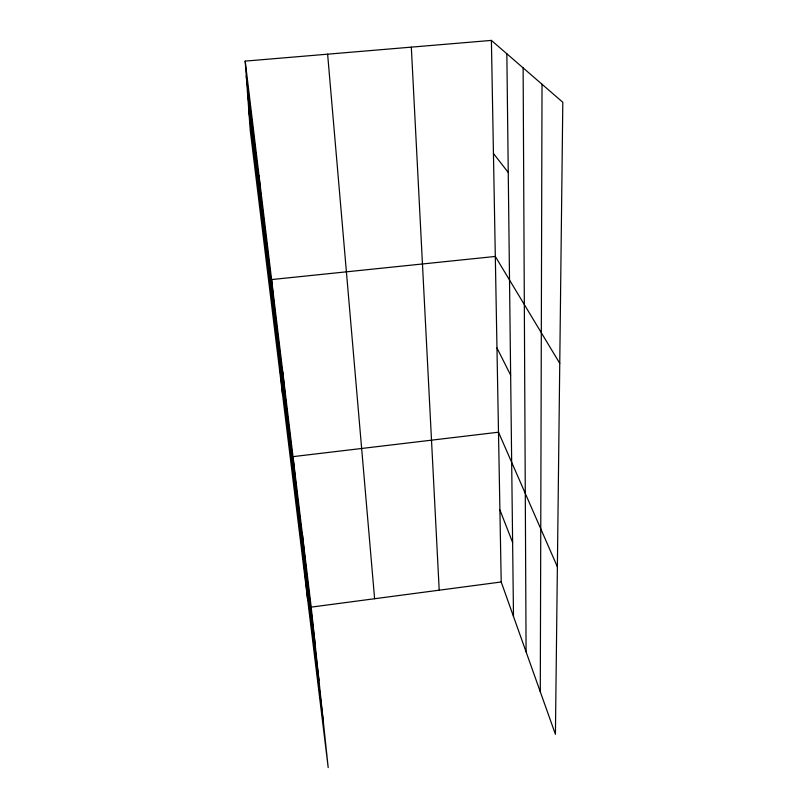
<?xml version="1.0" encoding="UTF-8"?>
<svg xmlns="http://www.w3.org/2000/svg" width="808" height="808" viewBox="0 0 808 808"><rect width="100%" height="100%" fill="white"/><g stroke="black" fill="none" stroke-linecap="round" stroke-linejoin="round"><path stroke-width="1.21" d="M540.289 691.779L542.027 84.264M311.201 607.121L501.212 581.982L555.419 734.3L562.812 102.273L491.395 40.4L245.188 61.115L250.258 130.462L328.2 767.6L311.201 607.121L245.188 61.115M493.446 153.469L508.252 172.478M559.762 363.348L495.314 256.449L271.599 279.568L282.598 394.799M496.971 347.975L510.636 375.134M557.379 566.822L498.496 432.199L293.011 456.641L307.656 599.688M499.91 509.959L512.615 542.481M246.278 76.053L315.039 643.37M247.44 91.829L318.988 680.639M248.783 110.191L323.442 722.695M302.465 534.815L306.04 569.115M282.76 371.852L285.638 400.788M259.025 175.558L260.843 196.223M327.624 54.176L374.609 598.728M411.322 47.137L439.209 590.183M491.395 40.4L501.212 581.982M506.848 53.782L513.494 616.474M523.13 67.892L526.089 651.884"/></g></svg>
